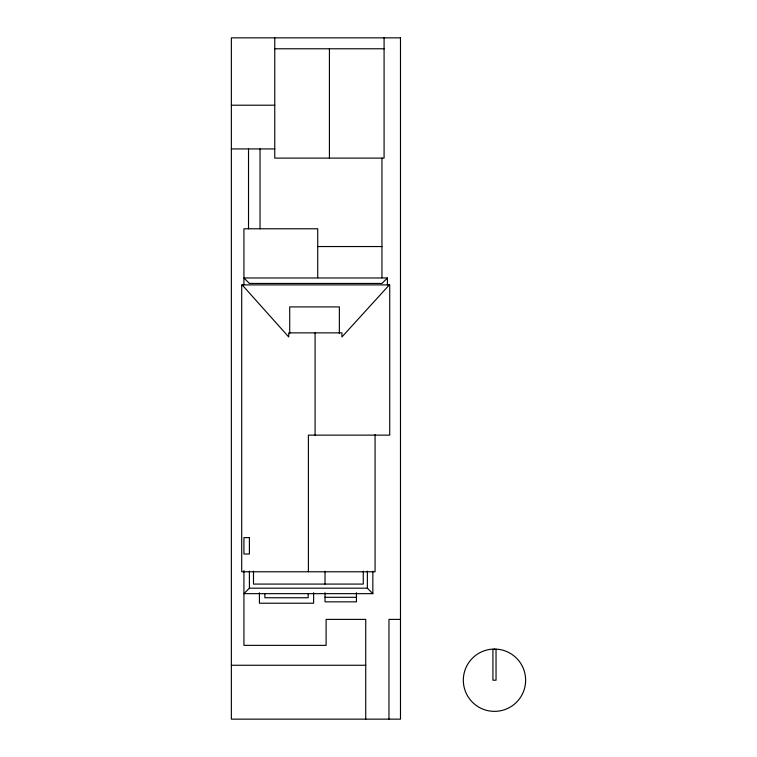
<?xml version="1.0" encoding="UTF-8"?>
<svg xmlns="http://www.w3.org/2000/svg" width="757" height="757" viewBox="0 0 757 757"><rect width="100%" height="100%" fill="white"/><g stroke="black" fill="none" stroke-linecap="round" stroke-linejoin="round"><path stroke-width="1.14" d="M389.344 284.887L341.918 336.969L341.918 332.862L288.729 332.862L288.729 336.969L242.136 284.887M387.423 277.98L381.954 283.44L249.403 283.44L243.934 277.98L387.423 277.98L387.423 284.916M372.841 593.649L367.372 588.18L249.403 588.18L243.934 593.649L372.841 593.649L372.841 571.223M274.763 48.779L384.083 48.779M231.358 105.204L274.763 105.204M231.358 148.93L274.763 148.93M317.722 246.545L381.954 246.545M325.018 597.292L356.443 597.292M400.481 619.396L388.966 619.396L388.966 719.15M231.358 665.261L365.735 665.261M496.034 649.156L496.034 680.212L492.921 680.212L492.921 649.156M384.083 37.85L384.083 158.109L274.763 158.109L274.763 37.85M381.954 158.109L381.954 277.677M375.075 434.575L375.075 571.781L241.701 571.781L241.701 284.887L389.723 284.887L389.723 435.133L308.392 435.133L308.392 571.781M367.372 571.1L367.372 588.18M365.735 719.15L365.735 619.396L326.106 619.396L326.106 645.361L243.934 645.361L243.934 570.589M363.275 571.194L363.275 584.082L253.5 584.082L253.5 571.194M356.443 592.74L356.443 601.843L325.018 601.843L325.018 592.74M339.363 333.496L339.363 306.907L289.713 306.907L289.713 333.686M329.427 48.779L329.427 158.109M325.018 571.194L325.018 584.082M317.722 277.677L317.722 228.784L243.934 228.784L243.934 284.812M315.082 332.862L315.082 435.133M313.625 592.807L313.625 603.215L259.424 603.215L259.424 592.807M308.156 593.497L308.156 597.746L264.884 597.746L264.884 593.497M260.039 148.93L260.039 228.784M249.403 571.1L249.403 588.18M248.514 148.93L248.514 228.784M494.482 649.052L490.413 649.317A31.16 31.16 0 0 0 468.205 696.951A31.16 31.16 0 0 0 520.759 696.951A31.16 31.16 0 0 0 498.551 649.317L494.482 649.052M400.481 37.85L231.358 37.85L231.358 719.15L400.481 719.15L400.481 37.85M249.403 537.621L243.934 537.621L243.934 554.02L249.403 554.02L249.403 537.621"/></g></svg>
